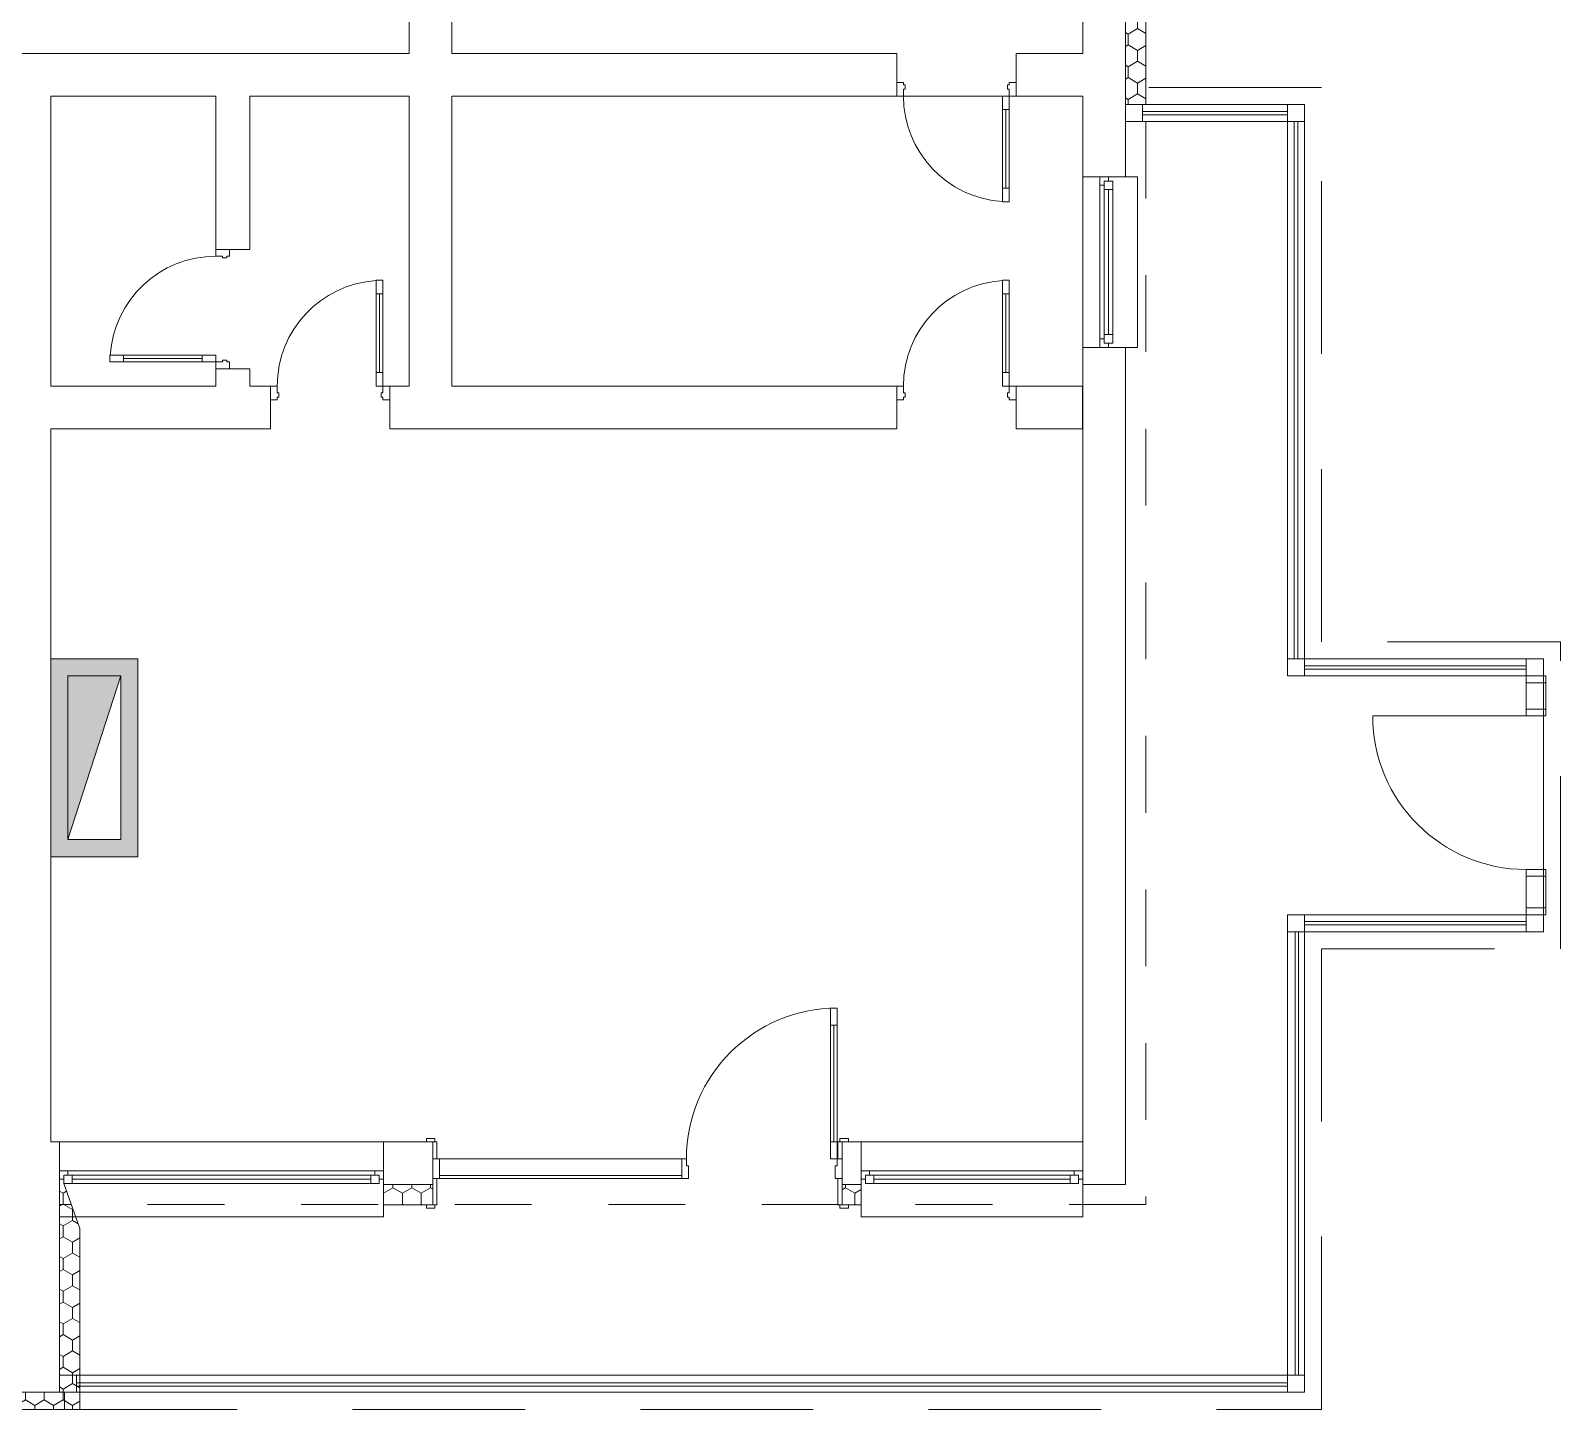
# Model space of a CAD drawing. Header units: feet. Extents: x 2814058 to 2855058, y -67651 to -38951.
# Drawn here: x 2833149 to 2835960, y -54152 to -51618 of the extents above; entities that cross this region are included whole.
import ezdxf

# ---------------------------------------------------------------- set-up
doc = ezdxf.new("R2010")
doc.units = ezdxf.units.FT
doc.header["$MEASUREMENT"] = 0
doc.linetypes.add('Dashed', pattern=[282.222223, 141.111112, -141.111112])
doc.linetypes.add('Long Dashed', pattern=[529.166651, 317.499995, -211.666656])
for name, color, linetype, lineweight in [('0_muret e jashtme_Pen_No__1', 7, 'Continuous', 0), ('Shell - Roof_Pen_No__1', 7, 'Continuous', 0), ('Shell - Roof_Pen_No__21', 7, 'Continuous', 0), ('Structural - Bearing_Pen_No__1', 7, 'Continuous', 0)]:
    doc.layers.add(name, color=color, linetype=linetype, lineweight=lineweight)
doc.layers.add('0_muret e jashtme_Pen_No__14', color=7, linetype='Continuous', lineweight=0, true_color=0xbd8b17)
pattern_1 = [(90, (2247653.822, -76424.967), (-34.6410162, 0), [20, -40]), (90, (2247636.502, -76394.967), (-34.6410162, 0), [20, -40]), (150, (2247653.822, -76404.967), (17.320508, 30), [20, -40]), (150, (2247619.18, -76404.967), (17.320508, 30), [20, -40]), (210, (2247653.822, -76424.967), (-17.320508, 30), [20, -40]), (210, (2247619.18, -76424.967), (-17.320508, 30), [20, -40])]

msp = doc.modelspace()

# ---------------------------------------------------------------- hatches: boundary and pattern name
at = {"layer": '0_muret e jashtme_Pen_No__14', "linetype": 'Continuous', "lineweight": 0, "true_color": 0xbd8b17}
h = msp.add_hatch(dxfattribs=at)
h.set_pattern_fill('STYROFOAM_SM_INSULATION', color=42, style=0, pattern_type=2)
h.set_pattern_definition(pattern_1)
h.paths.add_polyline_path([(2835198.1, -51754.4), (2835198.1, -50516.4), (2835160.5, -50516.4), (2835160.5, -51754.4)])
h = msp.add_hatch(dxfattribs=at)
h.set_pattern_fill('STYROFOAM_SM_INSULATION', color=42, style=0, pattern_type=2)
h.set_pattern_definition(pattern_1)
h.paths.add_polyline_path([(2833105.2, -54152.3), (2833239.2, -54152.3), (2833239.2, -53819.6), (2833209.6, -53737.1), (2833209.4, -53729.5), (2833201.6, -53729.5), (2833201.6, -54120.8), (2833105.2, -54120.8)])
h = msp.add_hatch(dxfattribs=at)
h.set_pattern_fill('STYROFOAM_SM_INSULATION', color=42, style=0, pattern_type=2)
h.set_pattern_definition(pattern_1)
h.paths.add_polyline_path([(2833887.5, -53738.9), (2833797.1, -53738.9), (2833797.1, -53776.5), (2833887.5, -53776.5)])
h = msp.add_hatch(dxfattribs=at)
h.set_pattern_fill('STYROFOAM_SM_INSULATION', color=42, style=0, pattern_type=2)
h.set_pattern_definition(pattern_1)
h.paths.add_polyline_path([(2834674.7, -53738.9), (2834639.7, -53738.9), (2834639.7, -53776.5), (2834674.7, -53776.5)])
at = {"layer": 'Structural - Bearing_Pen_No__1', "linetype": 'Continuous', "lineweight": 0}
h = msp.add_hatch(color=9, dxfattribs=at)
h.paths.add_polyline_path([(2833345.8, -52773.1), (2833185.9, -52773.1), (2833185.9, -53136.6), (2833345.8, -53136.6)])
h.paths.add_polyline_path([(2833217.2, -53105.3), (2833314.4, -53105.3), (2833314.4, -52804.4), (2833217.2, -52804.4)], flags=0)
msp.add_hatch(color=8, dxfattribs=at).paths.add_polyline_path([(2833217.2, -53105.3), (2833314.4, -52804.4), (2833217.2, -52804.4)])

# ---------------------------------------------------------------- linework, layer by layer
at = {"layer": '0_muret e jashtme_Pen_No__1', "color": 7, "linetype": 'Continuous', "lineweight": 0}
for p, q in [((2835160.5, -51754.4), (2835160.5, -50516.4)), ((2834740.1, -51713.7), (2834740.1, -51660.4)), ((2834740.1, -51713.7), (2834740.1, -51660.4)), ((2834959.5, -51713.7), (2834959.5, -51660.4)), ((2834959.5, -51713.7), (2834959.5, -51660.4)), ((2834740.1, -51738.8), (2834740.1, -51713.7)), ((2834740.1, -51738.8), (2834740.1, -51713.7)), ((2834740.1, -51713.7), (2834752.6, -51713.7)), ((2834740.1, -51738.8), (2834740.1, -51713.7)), ((2834740.1, -51738.8), (2834740.1, -51713.7)), ((2834752.6, -51713.7), (2834752.6, -51718.3)), ((2834752.6, -51718.3), (2834755.8, -51718.3)), ((2834755.8, -51718.3), (2834755.8, -51726.2)), ((2834943.8, -51726.2), (2834943.8, -51718.3)), ((2834943.8, -51718.3), (2834946.9, -51718.3)), ((2834946.9, -51718.3), (2834946.9, -51713.7)), ((2834946.9, -51713.7), (2834959.5, -51713.7)), ((2834959.5, -51738.8), (2834959.5, -51713.7)), ((2834959.5, -51713.7), (2834959.5, -51738.8)), ((2834959.5, -51738.8), (2834959.5, -51713.7)), ((2834959.5, -51738.8), (2834959.5, -51713.7)), ((2834752.6, -51738.8), (2834740.1, -51738.8)), ((2834752.6, -51726.2), (2834752.6, -51738.8)), ((2834755.8, -51726.2), (2834752.6, -51726.2)), ((2834934.4, -51738.8), (2834934.4, -51763.8)), ((2834946.9, -51738.8), (2834934.4, -51738.8)), ((2834946.9, -51726.2), (2834943.8, -51726.2)), ((2834946.9, -51738.8), (2834946.9, -51726.2)), ((2834959.5, -51738.8), (2834946.9, -51738.8)), ((2834946.9, -51763.8), (2834946.9, -51738.8)), ((2834940.7, -51763.8), (2834934.4, -51763.8)), ((2834934.4, -51763.8), (2834934.4, -51908)), ((2834934.4, -51763.8), (2834946.9, -51763.8)), ((2834946.9, -51763.8), (2834940.7, -51763.8)), ((2834940.7, -51763.8), (2834940.7, -51908)), ((2834940.7, -51908), (2834940.7, -51763.8)), ((2834940.7, -51908), (2834940.7, -51763.8)), ((2834946.9, -51908), (2834946.9, -51763.8)), ((2835082.1, -51754.4), (2835082.1, -51785.8)), ((2835113.5, -51887.2), (2835082.1, -51887.2)), ((2835082.1, -52200.6), (2835082.1, -51887.2)), ((2835113.5, -51887.2), (2835082.1, -51887.2)), ((2835129.2, -51887.2), (2835113.5, -51887.2)), ((2835113.5, -51887.2), (2835113.5, -51902.8)), ((2835129.2, -51887.2), (2835113.5, -51887.2)), ((2835129.2, -51887.2), (2835113.5, -51887.2)), ((2835160.5, -51887.2), (2835129.2, -51887.2)), ((2835129.2, -51895), (2835129.2, -51887.2)), ((2835160.5, -51887.2), (2835129.2, -51887.2)), ((2835182.4, -51887.2), (2835160.5, -51887.2)), ((2835182.4, -52200.6), (2835182.4, -51887.2)), ((2834934.4, -51908), (2834940.7, -51908)), ((2834946.9, -51908), (2834934.4, -51908)), ((2834934.4, -51908), (2834934.4, -51933.1)), ((2834940.7, -51908), (2834946.9, -51908)), ((2834946.9, -51933.1), (2834946.9, -51908)), ((2835113.5, -51902.8), (2835121.3, -51902.8)), ((2835113.5, -51902.8), (2835113.5, -52184.9)), ((2835121.3, -51902.8), (2835121.3, -51895)), ((2835121.3, -51895), (2835129.2, -51895)), ((2835121.3, -51895), (2835121.3, -51910.7)), ((2835137, -51895), (2835121.3, -51895)), ((2835121.3, -51910.7), (2835137, -51910.7)), ((2835121.3, -51910.7), (2835121.3, -52177.1)), ((2835129.2, -52177.1), (2835129.2, -51910.7)), ((2835137, -51910.7), (2835137, -51895)), ((2835137, -52177.1), (2835137, -51910.7)), ((2835137, -52177.1), (2835137, -51910.7)), ((2834934.4, -51933.1), (2834946.9, -51933.1)), ((2833488.8, -52020.6), (2833513.9, -52020.6)), ((2833488.8, -52020.6), (2833513.9, -52020.6)), ((2833488.8, -52033.1), (2833488.8, -52020.6)), ((2833488.8, -52020.6), (2833513.9, -52020.6)), ((2833488.8, -52020.6), (2833513.9, -52020.6)), ((2833501.4, -52033.1), (2833488.8, -52033.1)), ((2833501.4, -52036.3), (2833501.4, -52033.1)), ((2833513.9, -52033.1), (2833509.3, -52033.1)), ((2833509.3, -52033.1), (2833509.3, -52036.3)), ((2833513.9, -52020.6), (2833551.5, -52020.6)), ((2833513.9, -52020.6), (2833513.9, -52033.1)), ((2833513.9, -52020.6), (2833551.5, -52020.6)), ((2833509.3, -52036.3), (2833501.4, -52036.3)), ((2833783.5, -52102.5), (2833783.5, -52077.4)), ((2833783.5, -52077.4), (2833796, -52077.4)), ((2833796, -52077.4), (2833796, -52102.5)), ((2834934.4, -52102.5), (2834934.4, -52077.4)), ((2834934.4, -52077.4), (2834946.9, -52077.4)), ((2834946.9, -52077.4), (2834946.9, -52102.5)), ((2833783.5, -52102.5), (2833789.8, -52102.5)), ((2833783.5, -52246.6), (2833783.5, -52102.5)), ((2833796, -52102.5), (2833783.5, -52102.5)), ((2833789.8, -52102.5), (2833796, -52102.5)), ((2833789.8, -52246.6), (2833789.8, -52102.5)), ((2833789.8, -52102.5), (2833789.8, -52246.6)), ((2833789.8, -52102.5), (2833789.8, -52246.6)), ((2833796, -52102.5), (2833796, -52246.6)), ((2834934.4, -52102.5), (2834940.7, -52102.5)), ((2834934.4, -52246.6), (2834934.4, -52102.5)), ((2834946.9, -52102.5), (2834934.4, -52102.5)), ((2834940.7, -52102.5), (2834946.9, -52102.5)), ((2834940.7, -52246.6), (2834940.7, -52102.5)), ((2834940.7, -52102.5), (2834940.7, -52246.6)), ((2834940.7, -52102.5), (2834940.7, -52246.6)), ((2834946.9, -52102.5), (2834946.9, -52246.6)), ((2835113.5, -52200.6), (2835082.1, -52200.6)), ((2835113.5, -52200.6), (2835082.1, -52200.6)), ((2835121.3, -52184.9), (2835113.5, -52184.9)), ((2835113.5, -52184.9), (2835113.5, -52200.6)), ((2835129.2, -52200.6), (2835113.5, -52200.6)), ((2835129.2, -52200.6), (2835113.5, -52200.6)), ((2835129.2, -52200.6), (2835113.5, -52200.6)), ((2835137, -52177.1), (2835121.3, -52177.1)), ((2835121.3, -52177.1), (2835121.3, -52192.8)), ((2835121.3, -52192.8), (2835121.3, -52184.9)), ((2835129.2, -52192.8), (2835121.3, -52192.8)), ((2835121.3, -52192.8), (2835137, -52192.8)), ((2835129.2, -52200.6), (2835129.2, -52192.8)), ((2835160.5, -52200.6), (2835129.2, -52200.6)), ((2835160.5, -52200.6), (2835129.2, -52200.6)), ((2835137, -52192.8), (2835137, -52177.1)), ((2835160.5, -52200.6), (2835182.4, -52200.6)), ((2833319.6, -52214.9), (2833294.5, -52214.9)), ((2833294.5, -52214.9), (2833294.5, -52227.5)), ((2833294.5, -52227.5), (2833319.6, -52227.5)), ((2833463.7, -52214.9), (2833319.6, -52214.9)), ((2833319.6, -52214.9), (2833319.6, -52221.2)), ((2833319.6, -52227.5), (2833319.6, -52214.9)), ((2833463.7, -52221.2), (2833319.6, -52221.2)), ((2833319.6, -52221.2), (2833319.6, -52227.5)), ((2833319.6, -52221.2), (2833463.7, -52221.2)), ((2833319.6, -52221.2), (2833463.7, -52221.2)), ((2833319.6, -52227.5), (2833463.7, -52227.5)), ((2833463.7, -52221.2), (2833463.7, -52214.9)), ((2833488.8, -52214.9), (2833463.7, -52214.9)), ((2833463.7, -52214.9), (2833463.7, -52227.5)), ((2833463.7, -52227.5), (2833463.7, -52221.2)), ((2833463.7, -52227.5), (2833488.8, -52227.5)), ((2833488.8, -52227.5), (2833488.8, -52214.9)), ((2833488.8, -52227.5), (2833501.4, -52227.5)), ((2833488.8, -52240), (2833488.8, -52227.5)), ((2833501.4, -52227.5), (2833501.4, -52224.3)), ((2833501.4, -52224.3), (2833509.3, -52224.3)), ((2833509.3, -52224.3), (2833509.3, -52227.5)), ((2833509.3, -52227.5), (2833513.9, -52227.5)), ((2833513.9, -52227.5), (2833513.9, -52240)), ((2833488.8, -52240), (2833513.9, -52240)), ((2833513.9, -52240), (2833488.8, -52240)), ((2833488.8, -52240), (2833513.9, -52240)), ((2833488.8, -52240), (2833513.9, -52240)), ((2833513.9, -52240), (2833551.5, -52240)), ((2833513.9, -52240), (2833551.5, -52240)), ((2833789.8, -52246.6), (2833783.5, -52246.6)), ((2833783.5, -52271.7), (2833783.5, -52246.6)), ((2833783.5, -52246.6), (2833796, -52246.6)), ((2833796, -52246.6), (2833789.8, -52246.6)), ((2833796, -52246.6), (2833796, -52271.7)), ((2834940.7, -52246.6), (2834934.4, -52246.6)), ((2834934.4, -52271.7), (2834934.4, -52246.6)), ((2834934.4, -52246.6), (2834946.9, -52246.6)), ((2834946.9, -52246.6), (2834940.7, -52246.6)), ((2834946.9, -52246.6), (2834946.9, -52271.7)), ((2833589.2, -52271.7), (2833589.2, -52296.8)), ((2833589.2, -52271.7), (2833589.2, -52296.8)), ((2833601.7, -52271.7), (2833589.2, -52271.7)), ((2833589.2, -52271.7), (2833589.2, -52296.8)), ((2833589.2, -52271.7), (2833589.2, -52296.8)), ((2833601.7, -52284.2), (2833601.7, -52271.7)), ((2833604.8, -52284.2), (2833601.7, -52284.2)), ((2833604.8, -52292.2), (2833604.8, -52284.2)), ((2833796, -52271.7), (2833783.5, -52271.7)), ((2833796, -52284.2), (2833792.9, -52284.2)), ((2833792.9, -52284.2), (2833792.9, -52292.2)), ((2833796, -52271.7), (2833796, -52284.2)), ((2833808.6, -52271.7), (2833796, -52271.7)), ((2833808.6, -52271.7), (2833808.6, -52296.8)), ((2833808.6, -52296.8), (2833808.6, -52271.7)), ((2833808.6, -52271.7), (2833808.6, -52296.8)), ((2833808.6, -52271.7), (2833808.6, -52296.8)), ((2834740.1, -52271.7), (2834740.1, -52296.8)), ((2834740.1, -52271.7), (2834740.1, -52296.8)), ((2834752.6, -52271.7), (2834740.1, -52271.7)), ((2834740.1, -52271.7), (2834740.1, -52296.8)), ((2834740.1, -52271.7), (2834740.1, -52296.8)), ((2834752.6, -52284.2), (2834752.6, -52271.7)), ((2834755.8, -52284.2), (2834752.6, -52284.2)), ((2834755.8, -52292.2), (2834755.8, -52284.2)), ((2834946.9, -52271.7), (2834934.4, -52271.7)), ((2834946.9, -52284.2), (2834943.8, -52284.2)), ((2834943.8, -52284.2), (2834943.8, -52292.2)), ((2834946.9, -52271.7), (2834946.9, -52284.2)), ((2834959.5, -52271.7), (2834946.9, -52271.7)), ((2834959.5, -52271.7), (2834959.5, -52296.8)), ((2834959.5, -52296.8), (2834959.5, -52271.7)), ((2834959.5, -52271.7), (2834959.5, -52296.8)), ((2834959.5, -52271.7), (2834959.5, -52296.8)), ((2833589.2, -52296.8), (2833589.2, -52350.1)), ((2833589.2, -52296.8), (2833601.7, -52296.8)), ((2833589.2, -52296.8), (2833589.2, -52350.1)), ((2833601.7, -52296.8), (2833601.7, -52292.2)), ((2833601.7, -52292.2), (2833604.8, -52292.2)), ((2833792.9, -52292.2), (2833796, -52292.2)), ((2833796, -52292.2), (2833796, -52296.8)), ((2833796, -52296.8), (2833808.6, -52296.8)), ((2833808.6, -52296.8), (2833808.6, -52350.1)), ((2833808.6, -52296.8), (2833808.6, -52350.1)), ((2834740.1, -52296.8), (2834740.1, -52350.1)), ((2834740.1, -52296.8), (2834752.6, -52296.8)), ((2834740.1, -52296.8), (2834740.1, -52350.1)), ((2834752.6, -52296.8), (2834752.6, -52292.2)), ((2834752.6, -52292.2), (2834755.8, -52292.2)), ((2834943.8, -52292.2), (2834946.9, -52292.2)), ((2834946.9, -52292.2), (2834946.9, -52296.8)), ((2834946.9, -52296.8), (2834959.5, -52296.8)), ((2834959.5, -52296.8), (2834959.5, -52350.1)), ((2834959.5, -52296.8), (2834959.5, -52350.1)), ((2835897, -52804.4), (2835897, -52792.8)), ((2835897, -52804.4), (2835897, -52792.8)), ((2835897, -52804.4), (2835897, -52792.8)), ((2835928.4, -52804.4), (2835928.4, -52792.8)), ((2835928.4, -52804.4), (2835928.4, -52792.8)), ((2835928.4, -52804.4), (2835928.4, -52792.8)), ((2835897, -52804.4), (2835928.4, -52804.4)), ((2835897, -52804.4), (2835897, -52817)), ((2835933.1, -52804.4), (2835897, -52804.4)), ((2835897, -52804.4), (2835928.4, -52804.4)), ((2835897, -52804.4), (2835928.4, -52804.4)), ((2835897, -52817), (2835897, -52865.4)), ((2835933.1, -52817), (2835897, -52817)), ((2835897, -52817), (2835933.1, -52817)), ((2835933.1, -52817), (2835933.1, -52804.4)), ((2835933.1, -52865.4), (2835933.1, -52817)), ((2835897, -52865.4), (2835933.1, -52865.4)), ((2835897, -52865.4), (2835897, -52878)), ((2835933.1, -52865.4), (2835897, -52865.4)), ((2835933.1, -52878), (2835933.1, -52865.4)), ((2835897, -52878), (2835615, -52878)), ((2835897, -52878), (2835933.1, -52878)), ((2835933.1, -53160.1), (2835897, -53160.1)), ((2835897, -53160.1), (2835897, -53172.6)), ((2835933.1, -53172.6), (2835897, -53172.6)), ((2835897, -53172.6), (2835897, -53230.7)), ((2835897, -53172.6), (2835933.1, -53172.6)), ((2835933.1, -53172.6), (2835933.1, -53160.1)), ((2835933.1, -53230.7), (2835933.1, -53172.6)), ((2835897, -53230.7), (2835933.1, -53230.7)), ((2835933.1, -53230.7), (2835897, -53230.7)), ((2835897, -53230.7), (2835897, -53243.2)), ((2835933.1, -53243.2), (2835933.1, -53230.7)), ((2835897, -53243.2), (2835897, -53254.8)), ((2835897, -53243.2), (2835928.4, -53243.2)), ((2835897, -53243.2), (2835933.1, -53243.2)), ((2835897, -53243.2), (2835928.4, -53243.2)), ((2835897, -53243.2), (2835928.4, -53243.2)), ((2835897, -53243.2), (2835897, -53254.8)), ((2835897, -53243.2), (2835897, -53254.8)), ((2835928.4, -53243.2), (2835928.4, -53254.8)), ((2835928.4, -53243.2), (2835928.4, -53254.8)), ((2835928.4, -53243.2), (2835928.4, -53254.8)), ((2834618.4, -53446.2), (2834618.4, -53414.8)), ((2834618.4, -53414.8), (2834630.9, -53414.8)), ((2834630.9, -53414.8), (2834630.9, -53446.2)), ((2834618.4, -53446.2), (2834624.6, -53446.2)), ((2834618.4, -53660.6), (2834618.4, -53446.2)), ((2834630.9, -53446.2), (2834618.4, -53446.2)), ((2834624.6, -53446.2), (2834630.9, -53446.2)), ((2834624.6, -53660.6), (2834624.6, -53446.2)), ((2834624.6, -53446.2), (2834624.6, -53660.6)), ((2834624.6, -53446.2), (2834624.6, -53660.6)), ((2834630.9, -53446.2), (2834630.9, -53660.6)), ((2833201.6, -53713.8), (2833201.6, -53660.6)), ((2833797.1, -53660.6), (2833201.6, -53660.6)), ((2833201.6, -53713.8), (2833201.6, -53660.6)), ((2833797.1, -53713.8), (2833797.1, -53660.6)), ((2833797.1, -53713.8), (2833797.1, -53660.6)), ((2833875.9, -53660.6), (2833875.9, -53654.6)), ((2833875.9, -53654.6), (2833891.5, -53654.6)), ((2833887.5, -53660.6), (2833875.9, -53660.6)), ((2833891.5, -53660.6), (2833875.9, -53660.6)), ((2833887.5, -53660.6), (2833875.9, -53660.6)), ((2833887.5, -53660.6), (2833875.9, -53660.6)), ((2833887.5, -53660.6), (2833887.5, -53691.9)), ((2833887.5, -53660.6), (2833887.5, -53691.9)), ((2833887.5, -53691.9), (2833887.5, -53660.6)), ((2833887.5, -53660.6), (2833895.3, -53660.6)), ((2833887.5, -53660.6), (2833887.5, -53691.9)), ((2833887.5, -53660.6), (2833887.5, -53691.9)), ((2833887.5, -53660.6), (2833887.5, -53691.9)), ((2833891.5, -53654.6), (2833891.5, -53660.6)), ((2833895.3, -53660.6), (2833895.3, -53691.9)), ((2834624.6, -53660.6), (2834618.4, -53660.6)), ((2834618.4, -53691.9), (2834618.4, -53660.6)), ((2834618.4, -53660.6), (2834630.9, -53660.6)), ((2834630.9, -53660.6), (2834624.6, -53660.6)), ((2834630.9, -53660.6), (2834630.9, -53691.9)), ((2834631.8, -53691.9), (2834631.8, -53660.6)), ((2834631.8, -53660.6), (2834639.7, -53660.6)), ((2834635.6, -53654.6), (2834651.3, -53654.6)), ((2834635.6, -53660.6), (2834635.6, -53654.6)), ((2834651.3, -53660.6), (2834635.6, -53660.6)), ((2834639.7, -53660.6), (2834651.3, -53660.6)), ((2834639.7, -53660.6), (2834639.7, -53691.9)), ((2834639.7, -53660.6), (2834639.7, -53691.9)), ((2834639.7, -53660.6), (2834639.7, -53691.9)), ((2834639.7, -53660.6), (2834639.7, -53691.9)), ((2834639.7, -53660.6), (2834639.7, -53691.9)), ((2834639.7, -53660.6), (2834639.7, -53691.9)), ((2834639.7, -53660.6), (2834651.3, -53660.6)), ((2834639.7, -53660.6), (2834651.3, -53660.6)), ((2834651.3, -53654.6), (2834651.3, -53660.6)), ((2834674.7, -53713.8), (2834674.7, -53660.6)), ((2834674.7, -53660.6), (2835082.1, -53660.6)), ((2834674.7, -53713.8), (2834674.7, -53660.6)), ((2835082.1, -53713.8), (2835082.1, -53660.6)), ((2835082.1, -53713.8), (2835082.1, -53660.6)), ((2833887.5, -53691.9), (2833887.5, -53728)), ((2833895.3, -53691.9), (2833887.5, -53691.9)), ((2833900, -53691.9), (2833887.5, -53691.9)), ((2833887.5, -53691.9), (2833887.5, -53728)), ((2833887.5, -53691.9), (2833887.5, -53728)), ((2833887.5, -53691.9), (2833887.5, -53728)), ((2833900, -53691.9), (2834345.1, -53691.9)), ((2833900, -53728), (2833900, -53691.9)), ((2833900, -53728), (2833900, -53691.9)), ((2834345.1, -53691.9), (2833900, -53691.9)), ((2834345.1, -53691.9), (2834345.1, -53728)), ((2834353.8, -53691.9), (2834345.1, -53691.9)), ((2834345.1, -53691.9), (2834345.1, -53728)), ((2834353.8, -53704.4), (2834353.8, -53691.9)), ((2834630.9, -53691.9), (2834618.4, -53691.9)), ((2834639.7, -53691.9), (2834630.9, -53691.9)), ((2834630.9, -53691.9), (2834630.9, -53704.4)), ((2834639.7, -53691.9), (2834631.8, -53691.9)), ((2834639.7, -53691.9), (2834639.7, -53728)), ((2834639.7, -53728), (2834639.7, -53691.9)), ((2834639.7, -53691.9), (2834639.7, -53728)), ((2834639.7, -53691.9), (2834639.7, -53728)), ((2833201.6, -53729.5), (2833201.6, -53713.8)), ((2833201.6, -53713.8), (2833217.2, -53713.8)), ((2833201.6, -53729.5), (2833201.6, -53713.8)), ((2833201.6, -53729.5), (2833201.6, -53713.8)), ((2833217.2, -53713.8), (2833217.2, -53721.7)), ((2833217.2, -53713.8), (2833781.4, -53713.8)), ((2833781.4, -53721.7), (2833781.4, -53713.8)), ((2833781.4, -53713.8), (2833797.1, -53713.8)), ((2833797.1, -53729.5), (2833797.1, -53713.8)), ((2833797.1, -53729.5), (2833797.1, -53713.8)), ((2833797.1, -53729.5), (2833797.1, -53713.8)), ((2834357.6, -53704.4), (2834353.8, -53704.4)), ((2834357.6, -53728), (2834357.6, -53704.4)), ((2834630.9, -53704.4), (2834627.1, -53704.4)), ((2834627.1, -53704.4), (2834627.1, -53728)), ((2834674.7, -53729.5), (2834674.7, -53713.8)), ((2834690.4, -53713.8), (2834674.7, -53713.8)), ((2834674.7, -53729.5), (2834674.7, -53713.8)), ((2834674.7, -53729.5), (2834674.7, -53713.8)), ((2834690.4, -53721.7), (2834690.4, -53713.8)), ((2835066.5, -53713.8), (2834690.4, -53713.8)), ((2835082.1, -53713.8), (2835066.5, -53713.8)), ((2835066.5, -53713.8), (2835066.5, -53721.7)), ((2835082.1, -53729.5), (2835082.1, -53713.8)), ((2835082.1, -53729.5), (2835082.1, -53713.8)), ((2835082.1, -53729.5), (2835082.1, -53713.8)), ((2833201.6, -53738.9), (2833201.6, -53729.5)), ((2833209.4, -53729.5), (2833201.6, -53729.5)), ((2833201.6, -53738.9), (2833201.6, -53729.5)), ((2833201.6, -53776.5), (2833201.6, -53738.9)), ((2833201.6, -53776.5), (2833201.6, -53738.9)), ((2833217.2, -53721.7), (2833209.4, -53721.7)), ((2833209.4, -53721.7), (2833209.4, -53729.5)), ((2833209.4, -53721.7), (2833225.1, -53721.7)), ((2833209.4, -53737.4), (2833209.4, -53721.7)), ((2833225.1, -53737.4), (2833209.4, -53737.4)), ((2833225.1, -53721.7), (2833225.1, -53737.4)), ((2833225.1, -53721.7), (2833773.6, -53721.7)), ((2833773.6, -53729.5), (2833225.1, -53729.5)), ((2833773.6, -53737.4), (2833225.1, -53737.4)), ((2833773.6, -53737.4), (2833225.1, -53737.4)), ((2833773.6, -53737.4), (2833773.6, -53721.7)), ((2833773.6, -53721.7), (2833789.3, -53721.7)), ((2833789.3, -53737.4), (2833773.6, -53737.4)), ((2833789.3, -53721.7), (2833781.4, -53721.7)), ((2833789.3, -53729.5), (2833789.3, -53721.7)), ((2833789.3, -53721.7), (2833789.3, -53737.4)), ((2833797.1, -53729.5), (2833789.3, -53729.5)), ((2833797.1, -53738.9), (2833797.1, -53729.5)), ((2833797.1, -53738.9), (2833797.1, -53729.5)), ((2833797.1, -53738.9), (2833887.5, -53738.9)), ((2833797.1, -53776.5), (2833797.1, -53738.9)), ((2833797.1, -53776.5), (2833797.1, -53738.9)), ((2833887.5, -53728), (2833887.5, -53738.9)), ((2833887.5, -53776.5), (2833887.5, -53728)), ((2833887.5, -53728), (2833895.3, -53728)), ((2833887.5, -53728), (2833900, -53728)), ((2833887.5, -53728), (2833887.5, -53738.9)), ((2833887.5, -53728), (2833887.5, -53738.9)), ((2833887.5, -53738.9), (2833887.5, -53776.5)), ((2833887.5, -53738.9), (2833887.5, -53776.5)), ((2833887.5, -53738.9), (2833887.5, -53776.5)), ((2833895.3, -53728), (2833895.3, -53776.5)), ((2833900, -53722.3), (2834345.1, -53722.3)), ((2834345.1, -53728), (2833900, -53728)), ((2834345.1, -53728), (2834357.6, -53728)), ((2834627.1, -53728), (2834639.7, -53728)), ((2834631.8, -53776.5), (2834631.8, -53728)), ((2834631.8, -53728), (2834639.7, -53728)), ((2834639.7, -53728), (2834639.7, -53738.9)), ((2834639.7, -53728), (2834639.7, -53776.5)), ((2834639.7, -53728), (2834639.7, -53738.9)), ((2834639.7, -53728), (2834639.7, -53738.9)), ((2834639.7, -53738.9), (2834674.7, -53738.9)), ((2834639.7, -53738.9), (2834639.7, -53776.5)), ((2834639.7, -53738.9), (2834639.7, -53776.5)), ((2834639.7, -53738.9), (2834639.7, -53776.5)), ((2834674.7, -53738.9), (2834674.7, -53729.5)), ((2834674.7, -53729.5), (2834682.5, -53729.5)), ((2834674.7, -53738.9), (2834674.7, -53729.5)), ((2834674.7, -53776.5), (2834674.7, -53738.9)), ((2834674.7, -53776.5), (2834674.7, -53738.9)), ((2834682.5, -53729.5), (2834682.5, -53721.7)), ((2834682.5, -53721.7), (2834690.4, -53721.7)), ((2834698.2, -53721.7), (2834682.5, -53721.7)), ((2834682.5, -53721.7), (2834682.5, -53737.4)), ((2834682.5, -53737.4), (2834698.2, -53737.4)), ((2834698.2, -53737.4), (2834698.2, -53721.7)), ((2835058.6, -53721.7), (2834698.2, -53721.7)), ((2834698.2, -53729.5), (2835058.6, -53729.5)), ((2834698.2, -53737.4), (2835058.6, -53737.4)), ((2834698.2, -53737.4), (2835058.6, -53737.4)), ((2835074.3, -53721.7), (2835058.6, -53721.7)), ((2835058.6, -53721.7), (2835058.6, -53737.4)), ((2835058.6, -53737.4), (2835074.3, -53737.4)), ((2835066.5, -53721.7), (2835074.3, -53721.7)), ((2835074.3, -53721.7), (2835074.3, -53729.5)), ((2835074.3, -53737.4), (2835074.3, -53721.7)), ((2835074.3, -53729.5), (2835082.1, -53729.5)), ((2835082.1, -53738.9), (2835082.1, -53729.5)), ((2835082.1, -53738.9), (2835082.1, -53729.5)), ((2835082.1, -53776.5), (2835082.1, -53738.9)), ((2835082.1, -53776.5), (2835082.1, -53738.9)), ((2833201.6, -53798.5), (2833201.6, -53776.5)), ((2833797.1, -53776.5), (2833797.1, -53798.5)), ((2833887.5, -53776.5), (2833875.9, -53776.5)), ((2833875.9, -53782.5), (2833875.9, -53776.5)), ((2833875.9, -53776.5), (2833891.5, -53776.5)), ((2833887.5, -53776.5), (2833875.9, -53776.5)), ((2833887.5, -53776.5), (2833875.9, -53776.5)), ((2833895.3, -53776.5), (2833887.5, -53776.5)), ((2833891.5, -53776.5), (2833891.5, -53782.5)), ((2834639.7, -53776.5), (2834631.8, -53776.5)), ((2834635.6, -53776.5), (2834651.3, -53776.5)), ((2834635.6, -53782.5), (2834635.6, -53776.5)), ((2834639.7, -53776.5), (2834651.3, -53776.5)), ((2834639.7, -53776.5), (2834651.3, -53776.5)), ((2834639.7, -53776.5), (2834651.3, -53776.5)), ((2834651.3, -53776.5), (2834651.3, -53782.5)), ((2834674.7, -53776.5), (2834674.7, -53798.5)), ((2835082.1, -53798.5), (2835082.1, -53776.5)), ((2833797.1, -53798.5), (2833201.6, -53798.5)), ((2833891.5, -53782.5), (2833875.9, -53782.5)), ((2834651.3, -53782.5), (2834635.6, -53782.5)), ((2834674.7, -53798.5), (2835082.1, -53798.5))]:
    msp.add_line(p, q, dxfattribs=at)
for points in [[(2835082.1, -50516.4), (2835082.1, -51660.4)], [(2835198.1, -51754.4), (2835198.1, -50516.4)], [(2833922.5, -51660.4), (2833922.5, -50863)], [(2833844.1, -51205.9), (2833844.1, -51660.4)], [(2833844.1, -51660.4), (2832778.5, -51660.4)], [(2834740.1, -51660.4), (2833922.5, -51660.4)], [(2835082.1, -51660.4), (2834959.5, -51660.4)], [(2833185.9, -51738.8), (2833488.8, -51738.8)], [(2833185.9, -52271.7), (2833185.9, -51738.8)], [(2833488.8, -51738.8), (2833488.8, -52020.6)], [(2833551.5, -51738.8), (2833844.1, -51738.8)], [(2833551.5, -52020.6), (2833551.5, -51738.8)], [(2833844.1, -51738.8), (2833844.1, -52271.7)], [(2833922.5, -52271.7), (2833922.5, -51738.8)], [(2833922.5, -51738.8), (2834740.1, -51738.8)], [(2834959.5, -51738.8), (2835082.1, -51738.8)], [(2835082.1, -51738.8), (2835082.1, -51754.4)], [(2835082.1, -51754.4), (2835082.1, -51887.2)], [(2835160.5, -51754.4), (2835198.1, -51754.4)], [(2835489.6, -51754.4), (2835160.5, -51754.4)], [(2835489.6, -52773.1), (2835489.6, -51754.4)], [(2835160.5, -51887.2), (2835160.5, -51785.8)], [(2835160.5, -51785.8), (2835458.2, -51785.8)], [(2835458.2, -51785.8), (2835458.2, -52804.4)], [(2835082.1, -52200.6), (2835082.1, -53738.9)], [(2835160.5, -53660.6), (2835160.5, -52200.6)], [(2833488.8, -52240), (2833488.8, -52271.7)], [(2833551.5, -52271.7), (2833551.5, -52240)], [(2833488.8, -52271.7), (2833185.9, -52271.7)], [(2833589.2, -52271.7), (2833551.5, -52271.7)], [(2833844.1, -52271.7), (2833808.6, -52271.7)], [(2834740.1, -52271.7), (2833922.5, -52271.7)], [(2835081.8, -52271.7), (2834959.5, -52271.7)], [(2835081.8, -52350.1), (2835081.8, -52271.7)], [(2833185.9, -52350.1), (2833589.2, -52350.1)], [(2833185.9, -53660.6), (2833185.9, -52350.1)], [(2833808.6, -52350.1), (2834740.1, -52350.1)], [(2834959.5, -52350.1), (2835081.8, -52350.1)], [(2835928.4, -52773.1), (2835489.6, -52773.1)], [(2835928.4, -52804.4), (2835928.4, -52773.1)], [(2835458.2, -52804.4), (2835897, -52804.4)], [(2835897, -53243.2), (2835458.2, -53243.2)], [(2835458.2, -53243.2), (2835458.2, -54089.5)], [(2835928.4, -53274.6), (2835928.4, -53243.2)], [(2835489.6, -53274.6), (2835928.4, -53274.6)], [(2835489.6, -54120.8), (2835489.6, -53274.6)], [(2833185.9, -53660.6), (2833201.6, -53660.6)], [(2833887.5, -53660.6), (2833797.1, -53660.6)], [(2834674.7, -53660.6), (2834639.7, -53660.6)], [(2835160.5, -53738.9), (2835160.5, -53660.6)], [(2835082.1, -53738.9), (2835160.5, -53738.9)], [(2833201.6, -54042.5), (2833201.6, -53776.5)], [(2833797.1, -53776.5), (2833887.5, -53776.5)], [(2834639.7, -53776.5), (2834674.7, -53776.5)], [(2833201.6, -54120.8), (2833201.6, -54042.5)], [(2835458.2, -54089.5), (2833201.6, -54089.5)], [(2833201.6, -54089.5), (2833201.6, -54120.8)], [(2833201.6, -54120.8), (2835489.6, -54120.8)]]:
    msp.add_lwpolyline(points, dxfattribs=at)
at = {"layer": '0_muret e jashtme_Pen_No__1', "color": 7, "linetype": 'Continuous', "lineweight": 0, "flags": 128}
msp.add_lwpolyline([(2833105.2, -54152.3), (2833239.2, -54152.3), (2833239.2, -53819.6), (2833209.6, -53737.1), (2833209.4, -53729.5), (2833201.6, -53729.5), (2833201.6, -54120.8), (2833105.2, -54120.8)], close=True, dxfattribs=at)
at = {"layer": '0_muret e jashtme_Pen_No__1', "color": 7, "linetype": 'Continuous', "lineweight": 0}
for centre, radius, start, end in [((2834946.9, -51738.8), 194.3, 180, 266.3009), ((2833488.8, -52227.5), 194.3, 90, 176.3009), ((2833796, -52271.7), 194.3, 93.6991, 180), ((2834946.9, -52271.7), 194.3, 93.6991, 180), ((2835897, -52878), 282.1, 180, 270), ((2834630.9, -53691.9), 277.1, 90, 180)]:
    msp.add_arc(centre, radius, start, end, dxfattribs=at)
at = {"layer": 'Shell - Roof_Pen_No__1', "color": 7, "linetype": 'Dashed', "lineweight": 0}
for p, q in [((2835198.1, -51785.8), (2835198.1, -53776)), ((2835198.1, -53776), (2833201.6, -53776))]:
    msp.add_line(p, q, dxfattribs=at)
at = {"layer": 'Shell - Roof_Pen_No__1', "color": 7, "linetype": 'Continuous', "lineweight": 0}
for p, q in [((2833345.8, -52773.1), (2833185.9, -52773.1)), ((2833185.9, -52773.1), (2833185.9, -53136.6)), ((2833345.8, -53136.6), (2833345.8, -52773.1)), ((2833185.9, -53136.6), (2833345.8, -53136.6))]:
    msp.add_line(p, q, dxfattribs=at)
at = {"layer": 'Shell - Roof_Pen_No__21', "color": 7, "linetype": 'Long Dashed', "lineweight": 0}
for p, q in [((2835520.9, -51723.1), (2835176.2, -51723.1)), ((2835520.9, -52741.7), (2835520.9, -51723.1)), ((2835959.7, -52741.7), (2835520.9, -52741.7)), ((2835959.7, -53305.9), (2835959.7, -52741.7)), ((2835520.9, -54152.2), (2835520.9, -53305.9)), ((2835520.9, -53305.9), (2835959.7, -53305.9)), ((2833211, -54120.8), (2833211, -54152.2)), ((2833211, -54152.2), (2835520.9, -54152.2))]:
    msp.add_line(p, q, dxfattribs=at)
at = {"layer": 'Shell - Roof_Pen_No__21', "color": 7, "linetype": 'Continuous', "lineweight": 0}
for p, q in [((2835082.1, -51738.8), (2834740.1, -51738.8)), ((2835160.5, -51754.4), (2835160.5, -51785.8)), ((2835176.2, -51754.4), (2835489.6, -51754.4)), ((2835191.8, -51754.4), (2835191.8, -51785.8)), ((2835191.8, -51767), (2835458.2, -51767)), ((2835191.8, -51773.2), (2835458.2, -51773.2)), ((2835458.2, -51754.4), (2835458.2, -51785.8)), ((2835489.6, -51754.4), (2835489.6, -52773.1)), ((2835489.6, -51754.4), (2835489.6, -51785.8)), ((2835489.6, -51785.8), (2835458.2, -51785.8)), ((2835470.8, -52773.1), (2835470.8, -51785.8)), ((2835477.1, -52773.1), (2835477.1, -51785.8)), ((2835489.6, -52773.1), (2835458.2, -52773.1)), ((2835489.6, -52773.1), (2835928.4, -52773.1)), ((2835489.6, -52773.1), (2835489.6, -52804.4)), ((2835489.6, -52785.6), (2835897, -52785.6)), ((2835489.6, -52791.9), (2835897, -52791.9)), ((2835897, -52773.1), (2835897, -52804.4)), ((2835928.4, -52773.1), (2835928.4, -53274.6)), ((2835928.4, -52804.4), (2835897, -52804.4)), ((2835489.6, -53274.6), (2835489.6, -53243.2)), ((2835897, -53255.8), (2835489.6, -53255.8)), ((2835897, -53262), (2835489.6, -53262)), ((2835928.4, -53243.2), (2835897, -53243.2)), ((2835897, -53274.6), (2835897, -53243.2)), ((2835489.6, -53274.6), (2835458.2, -53274.6)), ((2835472.3, -54089.5), (2835472.3, -53274.6)), ((2835478.6, -54089.5), (2835478.6, -53274.6)), ((2835928.4, -53274.6), (2835489.6, -53274.6)), ((2835489.6, -53274.6), (2835489.6, -54120.8)), ((2833232.9, -54120.8), (2833232.9, -54089.5)), ((2835458.2, -54103.5), (2833232.9, -54103.5)), ((2835458.2, -54109.8), (2833232.9, -54109.8)), ((2835489.6, -54089.5), (2835458.2, -54089.5)), ((2835458.2, -54120.8), (2835458.2, -54089.5)), ((2833099.7, -54120.8), (2833201.6, -54120.8)), ((2833201.6, -54120.8), (2835489.6, -54120.8))]:
    msp.add_line(p, q, dxfattribs=at)
at = {"layer": 'Structural - Bearing_Pen_No__1', "color": 7, "linetype": 'Continuous', "lineweight": 0, "flags": 128}
for points in [[(2833345.8, -52773.1), (2833185.9, -52773.1), (2833185.9, -53136.6), (2833345.8, -53136.6)], [(2833217.2, -53105.3), (2833314.4, -53105.3), (2833314.4, -52804.4), (2833217.2, -52804.4)], [(2833217.2, -53105.3), (2833314.4, -52804.4), (2833217.2, -52804.4)]]:
    msp.add_lwpolyline(points, close=True, dxfattribs=at)

doc.saveas('drawing.dxf')
